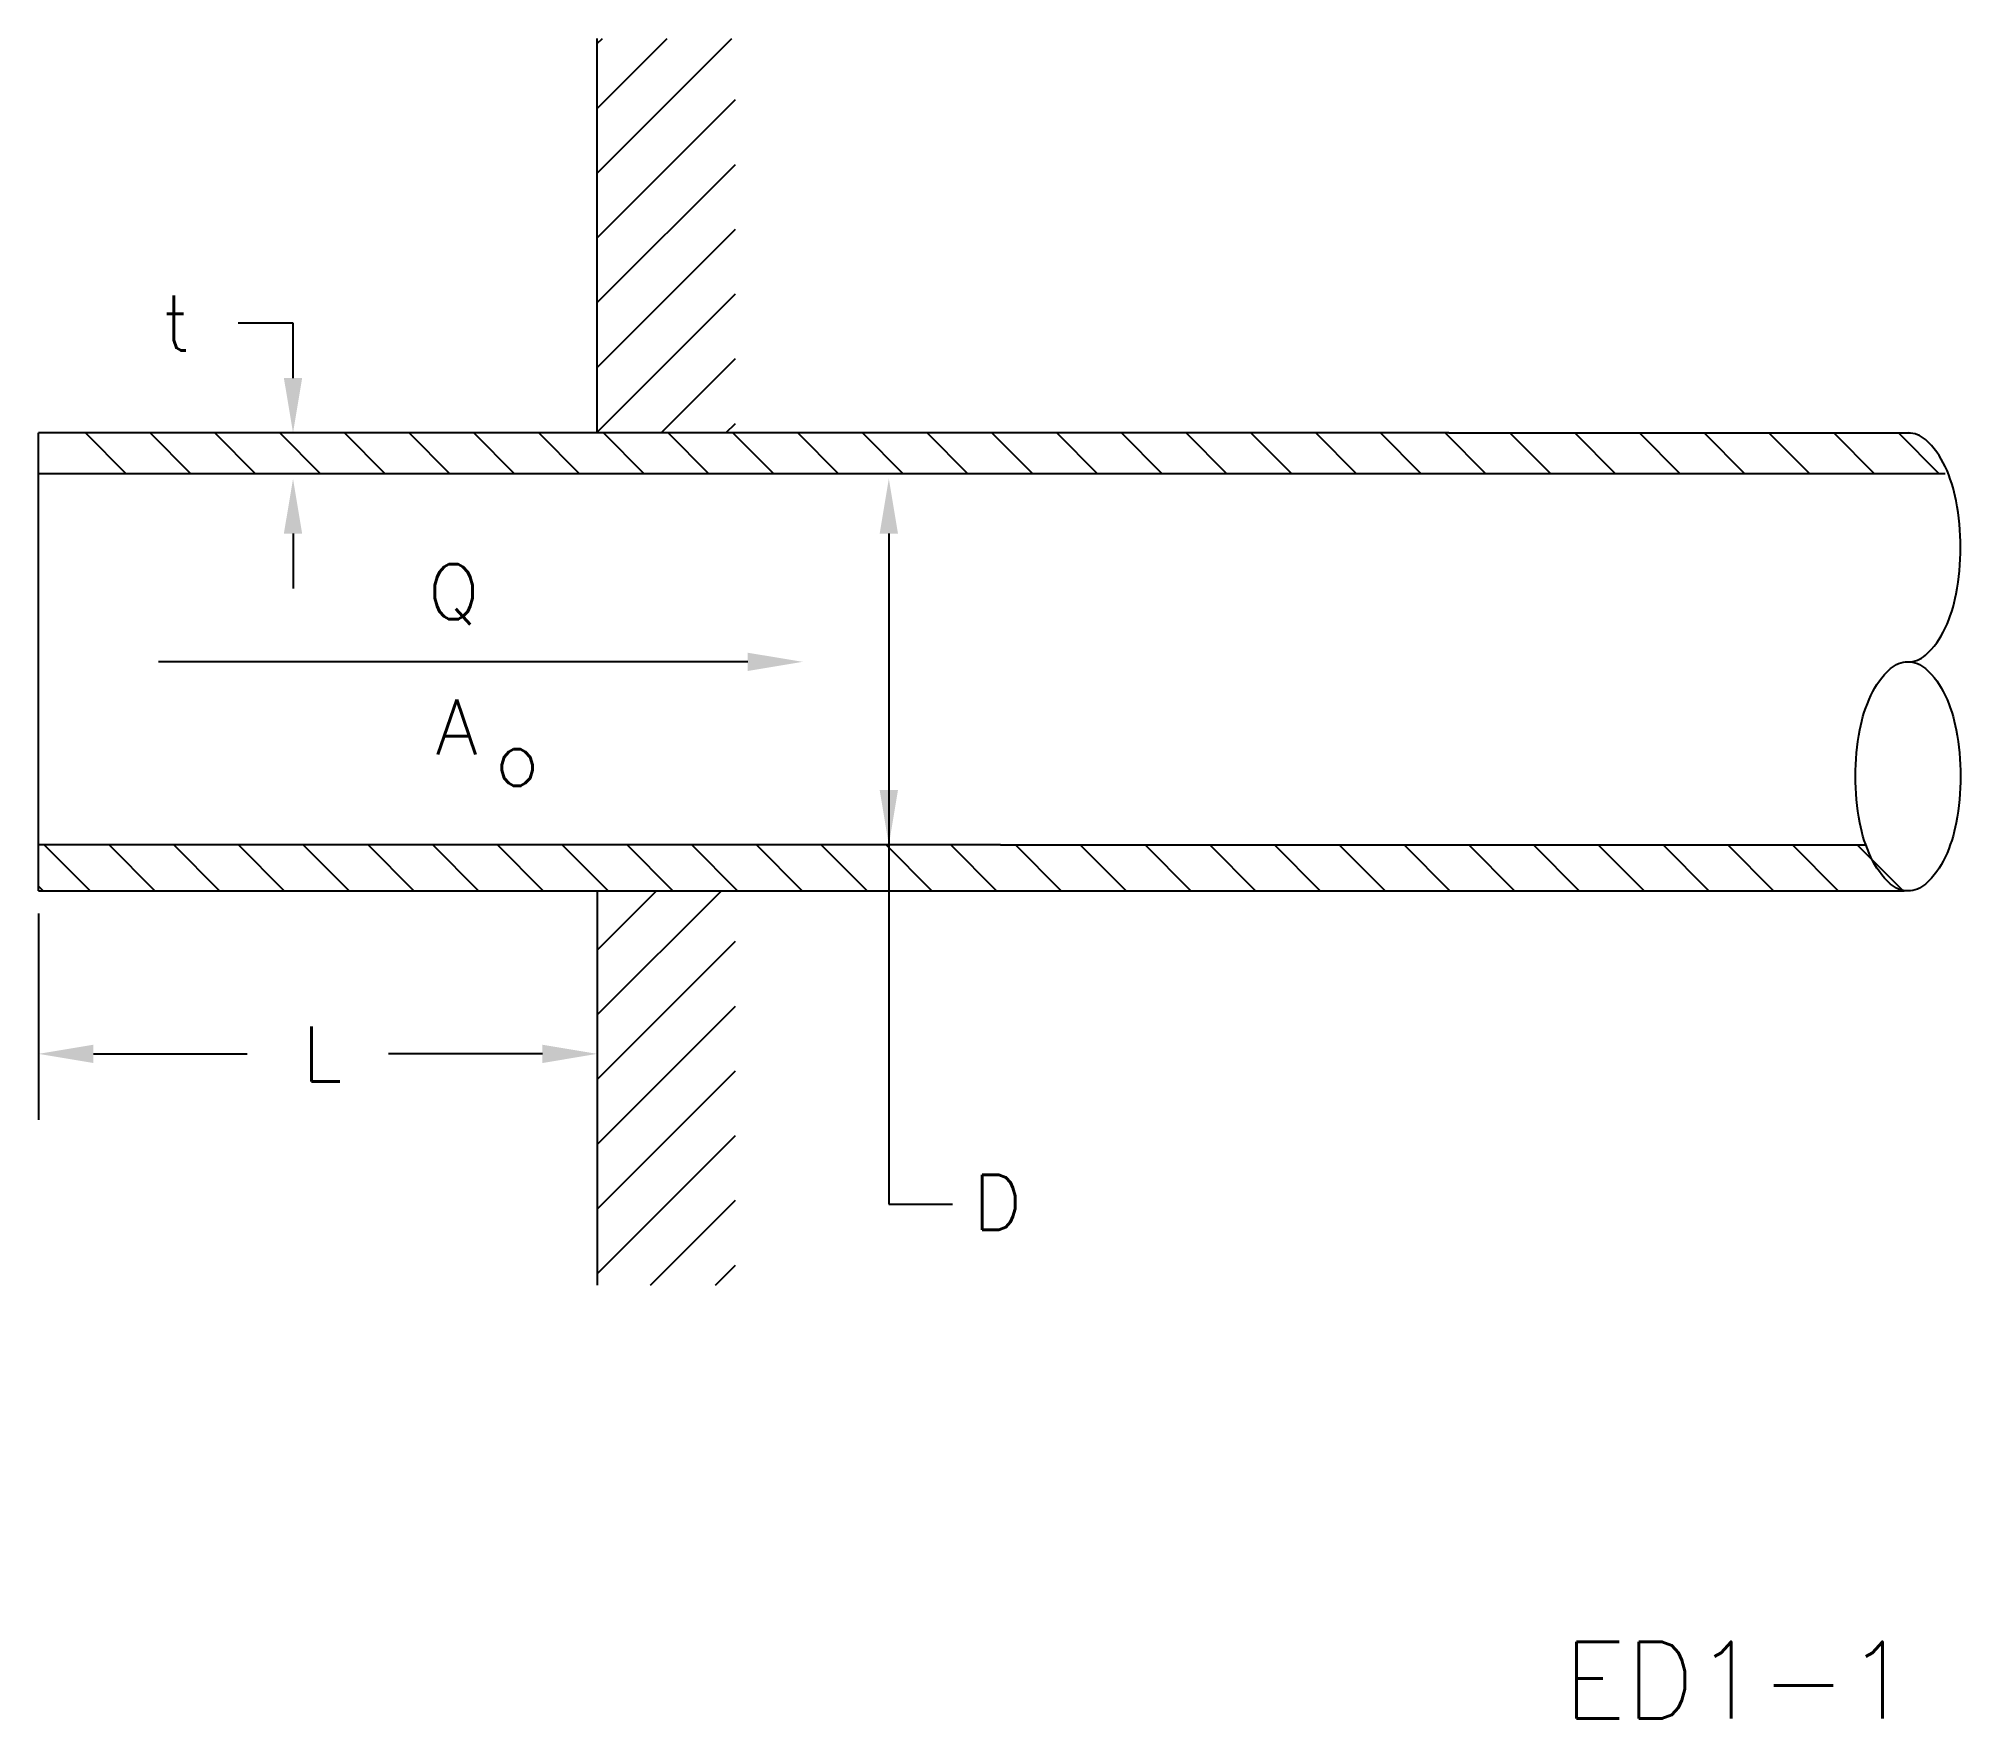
# Model space of a CAD drawing. Extents: x 3.06 to 8.57, y 1.78 to 6.59.
import ezdxf

# ---------------------------------------------------------------- set-up
doc = ezdxf.new("R2010")
doc.units = 0
doc.header["$MEASUREMENT"] = 0
doc.layers.get('0').update_dxf_attribs({"linetype": 'CONTINUOUS'})
doc.layers.add('NUMBER', color=7, linetype='CONTINUOUS')
doc.styles.add('ROMANS', font='romans')

# ---------------------------------------------------------------- blocks, each defined once
blk = doc.blocks.new('*X3')
at = {"color": 0}
for p, q in [((3.4852, 4.1162), (3.3602, 4.2412)), ((3.662, 4.1162), (3.537, 4.2412)), ((3.8387, 4.1162), (3.7137, 4.2412)), ((4.0155, 4.1162), (3.8905, 4.2412)), ((4.1923, 4.1162), (4.0673, 4.2412)), ((4.3691, 4.1162), (4.2441, 4.2412)), ((4.5459, 4.1162), (4.4209, 4.2412)), ((4.7226, 4.1162), (4.5976, 4.2412)), ((4.8994, 4.1162), (4.7744, 4.2412)), ((5.0762, 4.1162), (4.9512, 4.2412)), ((5.253, 4.1162), (5.128, 4.2412)), ((5.4297, 4.1162), (5.3047, 4.2412)), ((5.6065, 4.1162), (5.4815, 4.2412)), ((5.7833, 4.1162), (5.6583, 4.2412)), ((5.9601, 4.1162), (5.8351, 4.2412)), ((6.1368, 4.1162), (6.0118, 4.2412)), ((6.3136, 4.1162), (6.1886, 4.2412)), ((6.4904, 4.1162), (6.3654, 4.2412)), ((6.6672, 4.1162), (6.5422, 4.2412)), ((6.8439, 4.1162), (6.7189, 4.2412)), ((7.0207, 4.1162), (6.8957, 4.2412)), ((7.1975, 4.1162), (7.0725, 4.2412)), ((7.3743, 4.1162), (7.2493, 4.2412)), ((7.5511, 4.1162), (7.4261, 4.2412)), ((7.7278, 4.1162), (7.6028, 4.2412)), ((7.9046, 4.1162), (7.7796, 4.2412)), ((8.0814, 4.1162), (7.9564, 4.2412)), ((8.2582, 4.1162), (8.1332, 4.2412)), ((8.4349, 4.1162), (8.3099, 4.2412))]:
    blk.add_line(p, q, dxfattribs=at)
blk = doc.blocks.new('*X5')
at = {"color": 0}
for p, q in [((3.5847, 5.2541), (3.4726, 5.3662)), ((3.7615, 5.2541), (3.6494, 5.3662)), ((3.9382, 5.2541), (3.8262, 5.3662)), ((4.115, 5.2541), (4.003, 5.3662)), ((4.2918, 5.2541), (4.1797, 5.3662)), ((4.4686, 5.2541), (4.3565, 5.3662)), ((4.6453, 5.2541), (4.5333, 5.3662)), ((4.8221, 5.2541), (4.7101, 5.3662)), ((4.9989, 5.2541), (4.8868, 5.3662)), ((5.1757, 5.2541), (5.0636, 5.3662)), ((5.3525, 5.2541), (5.2404, 5.3662)), ((5.5292, 5.2541), (5.4172, 5.3662)), ((5.706, 5.2541), (5.5939, 5.3662)), ((5.8828, 5.2541), (5.7707, 5.3662)), ((6.0596, 5.2541), (5.9475, 5.3662)), ((6.2363, 5.2541), (6.1243, 5.3662)), ((6.4131, 5.2541), (6.3011, 5.3662)), ((6.5899, 5.2541), (6.4778, 5.3662)), ((6.7667, 5.2541), (6.6546, 5.3662)), ((6.9434, 5.2541), (6.8314, 5.3662)), ((7.1202, 5.2541), (7.0082, 5.3662)), ((7.297, 5.2541), (7.1849, 5.3662)), ((7.4738, 5.2541), (7.3617, 5.3662)), ((7.6506, 5.2541), (7.5385, 5.3662)), ((7.8273, 5.2541), (7.7153, 5.3662)), ((8.0041, 5.2541), (7.892, 5.3662)), ((8.1809, 5.2541), (8.0688, 5.3662)), ((8.3577, 5.2541), (8.2456, 5.3662)), ((8.5344, 5.2541), (8.4224, 5.3662))]:
    blk.add_line(p, q, dxfattribs=at)

msp = doc.modelspace()

# ---------------------------------------------------------------- linework, layer by layer
for p, q in [((4.6579, 5.4615), (4.6579, 6.5924)), ((3.7857, 5.7765), (3.6282, 5.7765)), ((3.7857, 5.619), (3.7857, 5.7765)), ((3.0559, 4.149), (3.0559, 5.4615)), ((7.0994, 5.4615), (3.0559, 5.4615)), ((7.0994, 5.4615), (8.4215, 5.4615)), ((6.8036, 5.3439), (3.0559, 5.3439)), ((8.1195, 5.3439), (6.8036, 5.3439)), ((8.5218, 5.3439), (8.1195, 5.3439)), ((3.7857, 5.1728), (3.7857, 5.0153)), ((5.4936, 5.1728), (5.4936, 3.2507)), ((5.0891, 4.8053), (3.3996, 4.8053)), ((3.0559, 4.2803), (3.0559, 4.3003)), ((5.8137, 4.2803), (3.0559, 4.2803)), ((5.8137, 4.2803), (6.9761, 4.2803)), ((6.9761, 4.2803), (8.2961, 4.2803)), ((3.0559, 4.149), (5.9344, 4.149)), ((4.6579, 4.149), (4.6579, 3.0181)), ((5.9344, 4.149), (7.084, 4.149)), ((7.084, 4.149), (8.4056, 4.149)), ((3.0559, 4.0834), (3.0559, 3.4925)), ((3.2134, 3.6815), (3.6544, 3.6815)), ((4.5004, 3.6815), (4.0594, 3.6815)), ((5.4936, 3.2507), (5.6762, 3.2507))]:
    msp.add_line(p, q)
at = {"color": 0}
for p, q in [((4.6579, 6.2063), (5.044, 6.5924)), ((4.6579, 6.392), (4.8583, 6.5924)), ((4.6579, 6.5776), (4.6727, 6.5924)), ((4.6579, 6.0207), (5.0542, 6.4171)), ((4.6579, 5.8351), (5.0542, 6.2315)), ((4.6579, 5.6495), (5.0542, 6.0459)), ((4.6579, 5.4639), (5.0542, 5.8603)), ((4.8411, 5.4615), (5.0542, 5.6746)), ((5.0267, 5.4615), (5.0542, 5.489)), ((3.0692, 4.149), (3.0559, 4.1624)), ((4.6579, 3.7933), (5.0136, 4.149)), ((4.6579, 3.979), (4.8279, 4.149)), ((4.6579, 3.6077), (5.0542, 4.0041)), ((4.6579, 3.4221), (5.0542, 3.8185)), ((4.6579, 3.2365), (5.0542, 3.6329)), ((4.6579, 3.0509), (5.0542, 3.4473)), ((4.8107, 3.0181), (5.0542, 3.2616)), ((4.9963, 3.0181), (5.0542, 3.076))]:
    msp.add_line(p, q, dxfattribs=at)
msp.add_lwpolyline([(8.4153, 4.8053, 0.185624), (8.4653, 4.8245, 0.101934), (8.5218, 4.9014, 0.060684), (8.5534, 5.0002, 0.047006), (8.5659, 5.1334, 0.047006), (8.5534, 5.2666, 0.060684), (8.5218, 5.3654, 0.101934), (8.4653, 5.4423, 0.185624), (8.4153, 5.4615, 0.185624)], format="xyb")
msp.add_lwpolyline([(8.4153, 4.149, -0.185624), (8.3652, 4.1683, -0.101934), (8.3088, 4.2451, -0.060684), (8.2772, 4.344, -0.047006), (8.2647, 4.4772, -0.047006), (8.2772, 4.6103, -0.060684), (8.3088, 4.7092, -0.101934), (8.3652, 4.786, -0.185624), (8.4153, 4.8053, -0.185624), (8.4653, 4.786, -0.101934), (8.5218, 4.7092, -0.060684), (8.5534, 4.6103, -0.047006), (8.5659, 4.4772, -0.047006), (8.5534, 4.344, -0.060684), (8.5218, 4.2451, -0.101934), (8.4653, 4.1683, -0.185624)], format="xyb", close=True)
for points in [[(3.8119, 5.619), (3.7594, 5.619), (3.7857, 5.4615)], [(3.8119, 5.1728), (3.7594, 5.1728), (3.7857, 5.3303)], [(5.5199, 5.1728), (5.4674, 5.1728), (5.4936, 5.3303)], [(5.0891, 4.8315), (5.0891, 4.779), (5.2466, 4.8053)], [(5.5199, 4.4378), (5.4674, 4.4378), (5.4936, 4.2803)], [(3.2134, 3.6552), (3.2134, 3.7077), (3.0559, 3.6815)], [(4.5004, 3.6552), (4.5004, 3.7077), (4.6579, 3.6815)]]:
    msp.add_solid(points)

# ---------------------------------------------------------------- block references
at = {"xscale": 1.05, "yscale": 1.05, "zscale": 1.05}
for name in ['*X5', '*X3']:
    msp.add_blockref(name, (-0.4556, -0.173), dxfattribs=at)

# ---------------------------------------------------------------- texts
at = {"style": 'ROMANS'}
for s, p in [('t', (3.4107, 5.6978)), ('Q', (4.1716, 4.9276)), ('A', (4.1942, 4.5399)), ('o', (4.3638, 4.4498)), ('L', (3.8119, 3.6027)), ('D', (5.7346, 3.1774))]:
    msp.add_text(s, height=0.1575, dxfattribs=at).set_placement(p)
at = {"layer": 'NUMBER', "style": 'ROMANS'}
msp.add_text('ED1-1', height=0.22, dxfattribs=at).set_placement((7.4271, 1.776))

doc.saveas('drawing.dxf')
